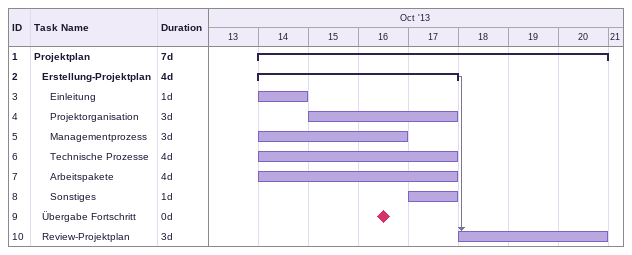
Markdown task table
| ID | Level | Task | Duration | Start | Finish | Predecessors |
|---|---|---|---|---|---|---|
| 1 | 1 | **Projektplan** | 7d | 2013-10-14 | 2013-10-20 |  |
| 2 | 2 | **Erstellung-Projektplan** | 4d | 2013-10-14 | 2013-10-17 |  |
| 3 | 3 | Einleitung | 1d | 2013-10-14 | 2013-10-14 |  |
| 4 | 3 | Projektorganisation | 3d | 2013-10-15 | 2013-10-17 |  |
| 5 | 3 | Managementprozess | 3d | 2013-10-14 | 2013-10-16 |  |
| 6 | 3 | Technische Prozesse | 4d | 2013-10-14 | 2013-10-17 |  |
| 7 | 3 | Arbeitspakete | 4d | 2013-10-14 | 2013-10-17 |  |
| 8 | 3 | Sonstiges | 1d | 2013-10-17 | 2013-10-17 |  |
| 9 | 2 | Übergabe Fortschritt | 0d | 2013-10-16 | 2013-10-16 |  |
| 10 | 2 | Review-Projektplan | 3d | 2013-10-18 | 2013-10-20 | 2 |
